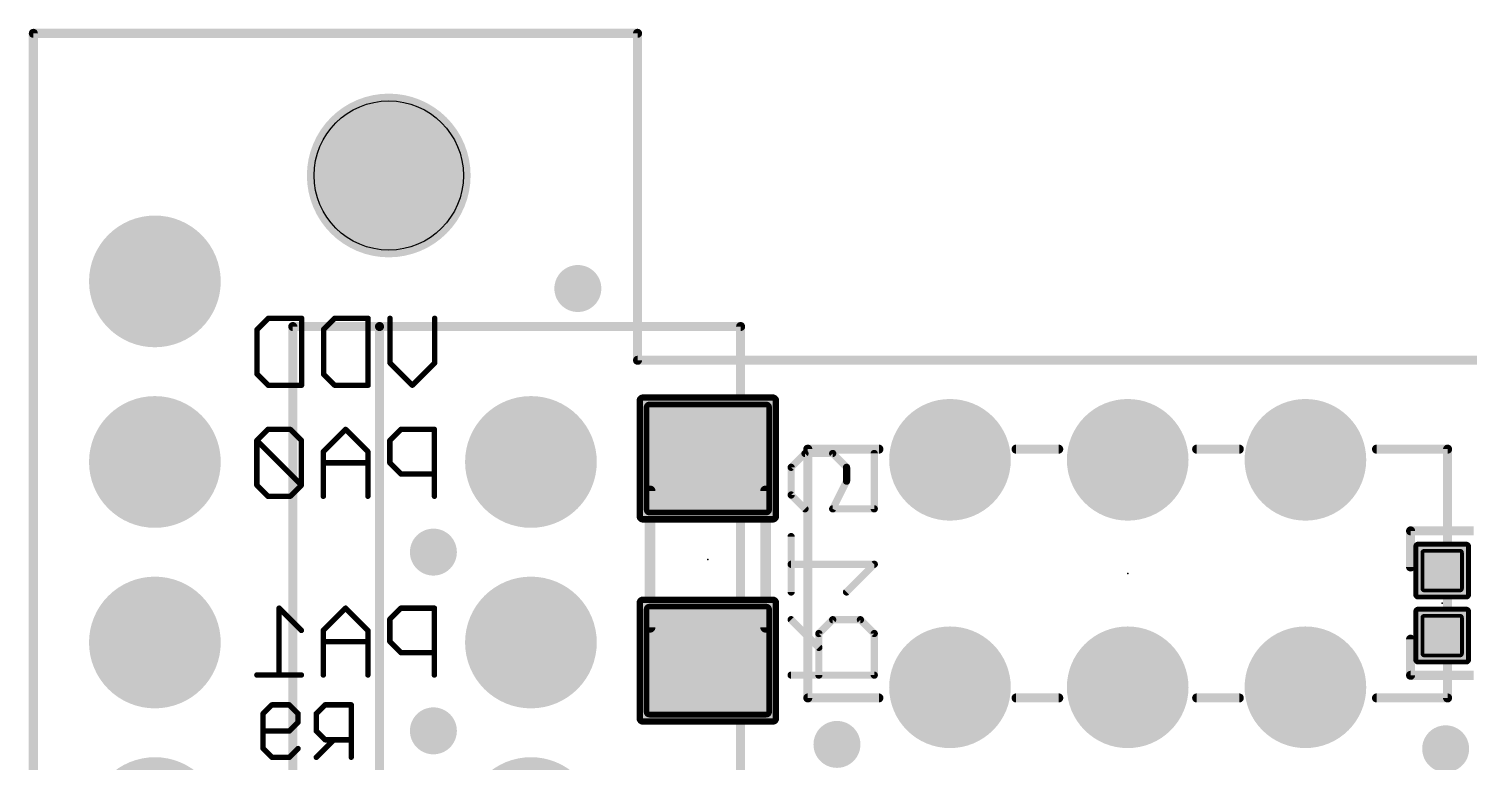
# Model space of a CAD drawing. Extents: x -35.6 to 35.6, y -20.1 to 20.1.
# Drawn here: x -35.56 to -15.3, y 9.75 to 20.06 of the extents above; entities that cross this region are included whole.
import ezdxf

# ---------------------------------------------------------------- set-up
doc = ezdxf.new("R2010")
doc.units = 0
for name, color, linetype in [('17', 82, 'CONTINUOUS'), ('18', 82, 'CONTINUOUS'), ('20', 7, 'CONTINUOUS'), ('21', 253, 'CONTINUOUS'), ('22', 253, 'CONTINUOUS'), ('23', 7, 'CONTINUOUS'), ('24', 7, 'CONTINUOUS'), ('26', 253, 'CONTINUOUS'), ('29', 253, 'CONTINUOUS'), ('30', 253, 'CONTINUOUS'), ('32', 253, 'CONTINUOUS'), ('52', 253, 'CONTINUOUS')]:
    doc.layers.add(name, color=color, linetype=linetype)

# ---------------------------------------------------------------- blocks, each defined once
blk = doc.blocks.new('ROUNDP')
at = {"const_width": 0.5}
blk.add_lwpolyline([(0, -0.25, 1), (0, 0.25, 1), (0, -0.25)], format="xyb", dxfattribs=at)
blk = doc.blocks.new('RECT')
blk.add_solid([(-0.5, -0.5), (0.5, -0.5), (-0.5, 0.5), (0.5, 0.5)])
blk = doc.blocks.new('RECT288512X320992R10')
at = {"const_width": 0.0902}
blk.add_lwpolyline([(0.8565, -0.9129), (0.8565, 0.9129, 0.4142), (0.8114, 0.958), (-0.8114, 0.958, 0.4142), (-0.8565, 0.9129), (-0.8565, -0.9129, 0.4142), (-0.8114, -0.958), (0.8114, -0.958, 0.4142)], format="xyb", close=True, dxfattribs=at)
blk.add_solid([(-0.834, -0.9355), (0.834, -0.9355), (-0.834, 0.9355), (0.834, 0.9355)])
blk = doc.blocks.new('RECT256000X288480R10')
at = {"const_width": 0.08}
blk.add_lwpolyline([(0.76, -0.8215), (0.76, 0.8215, 0.4142), (0.72, 0.8615), (-0.72, 0.8615, 0.4142), (-0.76, 0.8215), (-0.76, -0.8215, 0.4142), (-0.72, -0.8615), (0.72, -0.8615, 0.4142)], format="xyb", close=True, dxfattribs=at)
blk.add_solid([(-0.74, -0.8415), (0.74, -0.8415), (-0.74, 0.8415), (0.74, 0.8415)])
blk = doc.blocks.new('RECT130048X130048R17')
at = {"const_width": 0.0691}
blk.add_lwpolyline([(0.3719, -0.3373), (0.3719, 0.3373, 0.4142), (0.3373, 0.3719), (-0.3373, 0.3719, 0.4142), (-0.3719, 0.3373), (-0.3719, -0.3373, 0.4142), (-0.3373, -0.3719), (0.3373, -0.3719, 0.4142)], format="xyb", close=True, dxfattribs=at)
blk.add_solid([(-0.3546, -0.3546), (0.3546, -0.3546), (-0.3546, 0.3546), (0.3546, 0.3546)])
blk = doc.blocks.new('RECT97536X97536R17')
at = {"const_width": 0.0518}
blk.add_lwpolyline([(0.2789, -0.253), (0.2789, 0.253, 0.4142), (0.253, 0.2789), (-0.253, 0.2789, 0.4142), (-0.2789, 0.253), (-0.2789, -0.253, 0.4142), (-0.253, -0.2789), (0.253, -0.2789, 0.4142)], format="xyb", close=True, dxfattribs=at)
blk.add_solid([(-0.2659, -0.2659), (0.2659, -0.2659), (-0.2659, 0.2659), (0.2659, 0.2659)])
blk = doc.blocks.new('ROUNDV')
at = {"const_width": 0.5}
blk.add_lwpolyline([(0, -0.25, 1), (0, 0.25, 1), (0, -0.25)], format="xyb", dxfattribs=at)

msp = doc.modelspace()

# ---------------------------------------------------------------- linework, layer by layer
at = {"layer": '20', "const_width": 0.127}
for points in [[(-35.5, -20), (-35.5, 20)], [(-35.5, 20), (-27, 20)], [(-27, 15.4), (-27, 20)], [(-27, 15.4), (27, 15.4)]]:
    msp.add_lwpolyline(points, dxfattribs=at)
at = {"layer": '20', "const_width": 0.0635}
for points in [[(-35.4682, 20, 1), (-35.5318, 20)], [(-35.5, 20.0317, 1), (-35.5, 19.9683)], [(-26.9683, 20, 1), (-27.0317, 20)], [(-27, 19.9683, 1), (-27, 20.0317)], [(-27, 15.4318, 1), (-27, 15.3682)], [(-27.0317, 15.4, 1), (-26.9683, 15.4)]]:
    msp.add_lwpolyline(points, format="xyb", dxfattribs=at)
at = {"layer": '20'}
msp.add_circle((-30.5, 18), 1.05, dxfattribs=at)
at = {"layer": '21', "const_width": 0.0635}
for points in [[(-31.85, 15.9068, 1), (-31.85, 15.8432)], [(-31.8183, 15.875, 1), (-31.8818, 15.875)], [(-30.63, 15.9068, 1), (-30.63, 15.8432)], [(-30.5983, 15.875, 1), (-30.6618, 15.875)], [(-30.63, 15.8432, 1), (-30.63, 15.9068)], [(-25.5183, 15.875, 1), (-25.5817, 15.875)], [(-25.55, 15.8432, 1), (-25.55, 15.9068)], [(-24.6051, 14.1818, 1), (-24.6051, 14.1182)], [(-24.5734, 14.15, 1), (-24.6368, 14.15)], [(-23.6051, 14.1182, 1), (-23.6051, 14.1818)], [(-21.6751, 14.1818, 1), (-21.6751, 14.1182)], [(-21.0751, 14.1182, 1), (-21.0751, 14.1818)], [(-19.1351, 14.1818, 1), (-19.1351, 14.1182)], [(-18.5351, 14.1182, 1), (-18.5351, 14.1818)], [(-16.6051, 14.1818, 1), (-16.6051, 14.1182)], [(-15.5733, 14.15, 1), (-15.6369, 14.15)], [(-15.6051, 14.1182, 1), (-15.6051, 14.1818)], [(-24.6051, 10.6818, 1), (-24.6051, 10.6182)], [(-24.6368, 10.65, 1), (-24.5734, 10.65)], [(-23.6051, 10.6182, 1), (-23.6051, 10.6818)], [(-21.6751, 10.6818, 1), (-21.6751, 10.6182)], [(-21.0751, 10.6182, 1), (-21.0751, 10.6818)], [(-19.1351, 10.6818, 1), (-19.1351, 10.6182)], [(-18.5351, 10.6182, 1), (-18.5351, 10.6818)], [(-16.6051, 10.6818, 1), (-16.6051, 10.6182)], [(-15.6369, 10.65, 1), (-15.5733, 10.65)], [(-15.6051, 10.6182, 1), (-15.6051, 10.6818)]]:
    msp.add_lwpolyline(points, format="xyb", dxfattribs=at)
at = {"layer": '21', "const_width": 0.127}
for points in [[(-31.85, 15.875), (-31.85, -15.875)], [(-31.85, 15.875), (-30.63, 15.875)], [(-25.55, 15.875), (-30.63, 15.875)], [(-30.63, 15.875), (-30.63, -15.875)], [(-25.55, 15.875), (-25.55, -15.875)], [(-24.6051, 14.15), (-24.6051, 10.65)], [(-23.6051, 14.15), (-24.6051, 14.15)], [(-21.0751, 14.15), (-21.6751, 14.15)], [(-18.5351, 14.15), (-19.1351, 14.15)], [(-15.6051, 14.15), (-16.6051, 14.15)], [(-15.6051, 14.15), (-15.6051, 10.65)], [(-23.6051, 10.65), (-24.6051, 10.65)], [(-21.0751, 10.65), (-21.6751, 10.65)], [(-18.5351, 10.65), (-19.1351, 10.65)], [(-15.6051, 10.65), (-16.6051, 10.65)]]:
    msp.add_lwpolyline(points, dxfattribs=at)
at = {"layer": '22'}
for points, const_width in [([(-32.3529, 15.8333), (-32.1961, 15.9901)], 0.0762), ([(-32.1961, 15.9901), (-31.7258, 15.9901)], 0.0762), ([(-31.7258, 15.9901), (-31.7258, 15.0495)], 0.0762), ([(-31.4173, 15.8333), (-31.2606, 15.9901)], 0.0762), ([(-31.2606, 15.9901), (-30.7903, 15.9901)], 0.0762), ([(-30.7903, 15.9901), (-30.7903, 15.0495)], 0.0762), ([(-30.4818, 15.363), (-30.4818, 15.9901)], 0.0762), ([(-29.8547, 15.9901), (-29.8547, 15.363)], 0.0762), ([(-32.3529, 15.2063), (-32.3529, 15.8333)], 0.0762), ([(-31.4173, 15.2063), (-31.4173, 15.8333)], 0.0762), ([(-30.1683, 15.0495), (-30.4818, 15.363)], 0.0762), ([(-29.8547, 15.363), (-30.1683, 15.0495)], 0.0762), ([(-32.1961, 15.0495), (-32.3529, 15.2063)], 0.0762), ([(-31.2606, 15.0495), (-31.4173, 15.2063)], 0.0762), ([(-31.7258, 15.0495), (-32.1961, 15.0495)], 0.0762), ([(-30.7903, 15.0495), (-31.2606, 15.0495)], 0.0762), ([(-32.1992, 14.428), (-32.3559, 14.2712)], 0.0762), ([(-31.8856, 14.428), (-32.1992, 14.428)], 0.0762), ([(-31.7289, 14.2712), (-31.8856, 14.428)], 0.0762), ([(-31.1069, 14.428), (-31.4204, 14.1145)], 0.0762), ([(-30.7934, 14.1145), (-31.1069, 14.428)], 0.0762), ([(-30.3281, 14.428), (-30.4849, 14.2712)], 0.0762), ([(-29.8578, 14.428), (-30.3281, 14.428)], 0.0762), ([(-29.8578, 13.4874), (-29.8578, 14.428)], 0.0762), ([(-32.3559, 14.2712), (-32.3559, 13.6442)], 0.0762), ([(-31.7289, 13.6442), (-32.3559, 14.2712)], 0.0762), ([(-31.7289, 13.6442), (-31.7289, 14.2712)], 0.0762), ([(-30.4849, 14.2712), (-30.4849, 13.9577)], 0.0762), ([(-31.4204, 14.1145), (-31.4204, 13.4874)], 0.0762), ([(-30.7934, 13.9577), (-31.4204, 13.9577)], 0.0762), ([(-30.7934, 13.4874), (-30.7934, 14.1145)], 0.0762), ([(-30.4849, 13.9577), (-30.3281, 13.8009)], 0.0762), ([(-30.3281, 13.8009), (-29.8578, 13.8009)], 0.0762), ([(-32.3559, 13.6442), (-32.1992, 13.4874)], 0.0762), ([(-31.8856, 13.4874), (-31.7289, 13.6442)], 0.0762), ([(-32.1992, 13.4874), (-31.8856, 13.4874)], 0.0762), ([(-16.1258, 12.4923), (-16.1258, 13.0003)], 0.127), ([(-16.1258, 13.0003), (-15.2368, 13.0003)], 0.127), ([(-31.7289, 11.5999), (-32.0424, 11.9134)], 0.0762), ([(-32.0424, 11.9134), (-32.0424, 10.9728)], 0.0762), ([(-31.1069, 11.9134), (-31.4204, 11.5999)], 0.0762), ([(-30.7934, 11.5999), (-31.1069, 11.9134)], 0.0762), ([(-30.3281, 11.9134), (-30.4849, 11.7566)], 0.0762), ([(-30.4849, 11.7566), (-30.4849, 11.4431)], 0.0762), ([(-29.8578, 11.9134), (-30.3281, 11.9134)], 0.0762), ([(-29.8578, 10.9728), (-29.8578, 11.9134)], 0.0762), ([(-31.4204, 11.5999), (-31.4204, 10.9728)], 0.0762), ([(-30.7934, 10.9728), (-30.7934, 11.5999)], 0.0762), ([(-30.7934, 11.4431), (-31.4204, 11.4431)], 0.0762), ([(-30.4849, 11.4431), (-30.3281, 11.2863)], 0.0762), ([(-16.1258, 10.9683), (-16.1258, 11.4763)], 0.127), ([(-30.3281, 11.2863), (-29.8578, 11.2863)], 0.0762), ([(-31.7289, 10.9728), (-32.3559, 10.9728)], 0.0762), ([(-15.2368, 10.9683), (-16.1258, 10.9683)], 0.127)]:
    msp.add_lwpolyline(points, dxfattribs=dict(at, const_width=const_width))
for points, const_width in [([(-32.1961, 16.0092, 1), (-32.1961, 15.9711)], 0.0381), ([(-32.1826, 15.9766, 1), (-32.2096, 16.0036)], 0.0381), ([(-31.7067, 15.9901, 1), (-31.7448, 15.9901)], 0.0381), ([(-31.7258, 15.9711, 1), (-31.7258, 16.0092)], 0.0381), ([(-31.2606, 16.0092, 1), (-31.2606, 15.9711)], 0.0381), ([(-31.2471, 15.9766, 1), (-31.274, 16.0036)], 0.0381), ([(-30.7712, 15.9901, 1), (-30.8093, 15.9901)], 0.0381), ([(-30.7903, 15.9711, 1), (-30.7903, 16.0092)], 0.0381), ([(-30.4628, 15.9901, 1), (-30.5009, 15.9901)], 0.0381), ([(-29.8357, 15.9901, 1), (-29.8738, 15.9901)], 0.0381), ([(-32.3338, 15.8333, 1), (-32.3719, 15.8333)], 0.0381), ([(-32.3663, 15.8468, 1), (-32.3394, 15.8199)], 0.0381), ([(-31.3983, 15.8333, 1), (-31.4364, 15.8333)], 0.0381), ([(-31.4308, 15.8468, 1), (-31.4039, 15.8199)], 0.0381), ([(-30.4683, 15.3765, 1), (-30.4953, 15.3496)], 0.0381), ([(-29.8413, 15.3496, 1), (-29.8682, 15.3765)], 0.0381), ([(-32.3394, 15.2197, 1), (-32.3663, 15.1928)], 0.0381), ([(-32.3719, 15.2063, 1), (-32.3338, 15.2063)], 0.0381), ([(-31.4039, 15.2197, 1), (-31.4308, 15.1928)], 0.0381), ([(-31.4364, 15.2063, 1), (-31.3983, 15.2063)], 0.0381), ([(-30.5009, 15.363, 1), (-30.4628, 15.363)], 0.0381), ([(-29.8738, 15.363, 1), (-29.8357, 15.363)], 0.0381), ([(-32.1961, 15.0686, 1), (-32.1961, 15.0305)], 0.0381), ([(-32.2096, 15.036, 1), (-32.1826, 15.063)], 0.0381), ([(-31.7448, 15.0495, 1), (-31.7067, 15.0495)], 0.0381), ([(-31.7258, 15.0305, 1), (-31.7258, 15.0686)], 0.0381), ([(-31.2606, 15.0686, 1), (-31.2606, 15.0305)], 0.0381), ([(-31.274, 15.036, 1), (-31.2471, 15.063)], 0.0381), ([(-30.8093, 15.0495, 1), (-30.7712, 15.0495)], 0.0381), ([(-30.7903, 15.0305, 1), (-30.7903, 15.0686)], 0.0381), ([(-30.1817, 15.063, 1), (-30.1548, 15.036)], 0.0381), ([(-30.1817, 15.036, 1), (-30.1548, 15.063)], 0.0381), ([(-32.1992, 14.4471, 1), (-32.1992, 14.409)], 0.0381), ([(-32.1857, 14.4145, 1), (-32.2127, 14.4415)], 0.0381), ([(-31.8722, 14.4415, 1), (-31.8991, 14.4145)], 0.0381), ([(-31.8856, 14.409, 1), (-31.8856, 14.4471)], 0.0381), ([(-31.0934, 14.4415, 1), (-31.1204, 14.4145)], 0.0381), ([(-31.0934, 14.4145, 1), (-31.1204, 14.4415)], 0.0381), ([(-30.3281, 14.4471, 1), (-30.3281, 14.409)], 0.0381), ([(-30.3147, 14.4145, 1), (-30.3416, 14.4415)], 0.0381), ([(-29.8388, 14.428, 1), (-29.8769, 14.428)], 0.0381), ([(-29.8578, 14.409, 1), (-29.8578, 14.4471)], 0.0381), ([(-32.3369, 14.2712, 1), (-32.375, 14.2712)], 0.0381), ([(-32.3425, 14.2847, 1), (-32.3694, 14.2578)], 0.0381), ([(-32.3694, 14.2847, 1), (-32.3425, 14.2578)], 0.0381), ([(-31.7098, 14.2712, 1), (-31.7479, 14.2712)], 0.0381), ([(-31.7424, 14.2578, 1), (-31.7154, 14.2847)], 0.0381), ([(-30.4659, 14.2712, 1), (-30.504, 14.2712)], 0.0381), ([(-30.4984, 14.2847, 1), (-30.4714, 14.2578)], 0.0381), ([(-31.4014, 14.1145, 1), (-31.4395, 14.1145)], 0.0381), ([(-31.4339, 14.1279, 1), (-31.407, 14.101)], 0.0381), ([(-31.4204, 13.9768, 1), (-31.4204, 13.9387)], 0.0381), ([(-30.7743, 14.1145, 1), (-30.8124, 14.1145)], 0.0381), ([(-30.8068, 14.101, 1), (-30.7799, 14.1279)], 0.0381), ([(-30.7934, 13.9387, 1), (-30.7934, 13.9768)], 0.0381), ([(-30.4714, 13.9712, 1), (-30.4984, 13.9442)], 0.0381), ([(-30.504, 13.9577, 1), (-30.4659, 13.9577)], 0.0381), ([(-30.3281, 13.82, 1), (-30.3281, 13.7819)], 0.0381), ([(-30.3416, 13.7875, 1), (-30.3147, 13.8144)], 0.0381), ([(-29.8578, 13.7819, 1), (-29.8578, 13.82)], 0.0381), ([(-32.375, 13.6442, 1), (-32.3369, 13.6442)], 0.0381), ([(-32.3425, 13.6576, 1), (-32.3694, 13.6307)], 0.0381), ([(-31.7479, 13.6442, 1), (-31.7098, 13.6442)], 0.0381), ([(-31.7154, 13.6307, 1), (-31.7424, 13.6576)], 0.0381), ([(-31.7424, 13.6307, 1), (-31.7154, 13.6576)], 0.0381), ([(-32.1992, 13.5065, 1), (-32.1992, 13.4684)], 0.0381), ([(-32.2127, 13.4739, 1), (-32.1857, 13.5009)], 0.0381), ([(-31.8991, 13.5009, 1), (-31.8722, 13.4739)], 0.0381), ([(-31.8856, 13.4684, 1), (-31.8856, 13.5065)], 0.0381), ([(-31.4395, 13.4874, 1), (-31.4014, 13.4874)], 0.0381), ([(-30.8124, 13.4874, 1), (-30.7743, 13.4874)], 0.0381), ([(-29.8769, 13.4874, 1), (-29.8388, 13.4874)], 0.0381), ([(-16.1258, 13.0321, 1), (-16.1258, 12.9686)], 0.0635), ([(-16.0941, 13.0003, 1), (-16.1576, 13.0003)], 0.0635), ([(-16.1576, 12.4923, 1), (-16.0941, 12.4923)], 0.0635), ([(-32.0234, 11.9134, 1), (-32.0615, 11.9134)], 0.0381), ([(-32.0289, 11.9269, 1), (-32.0559, 11.8999)], 0.0381), ([(-31.0934, 11.9269, 1), (-31.1204, 11.8999)], 0.0381), ([(-31.0934, 11.8999, 1), (-31.1204, 11.9269)], 0.0381), ([(-30.4659, 11.7566, 1), (-30.504, 11.7566)], 0.0381), ([(-30.4984, 11.7701, 1), (-30.4714, 11.7432)], 0.0381), ([(-30.3281, 11.9325, 1), (-30.3281, 11.8944)], 0.0381), ([(-30.3147, 11.8999, 1), (-30.3416, 11.9269)], 0.0381), ([(-29.8388, 11.9134, 1), (-29.8769, 11.9134)], 0.0381), ([(-29.8578, 11.8944, 1), (-29.8578, 11.9325)], 0.0381), ([(-31.7424, 11.5864, 1), (-31.7154, 11.6133)], 0.0381), ([(-31.4014, 11.5999, 1), (-31.4395, 11.5999)], 0.0381), ([(-31.4339, 11.6133, 1), (-31.407, 11.5864)], 0.0381), ([(-30.7743, 11.5999, 1), (-30.8124, 11.5999)], 0.0381), ([(-30.8068, 11.5864, 1), (-30.7799, 11.6133)], 0.0381), ([(-31.4204, 11.4622, 1), (-31.4204, 11.4241)], 0.0381), ([(-30.7934, 11.4241, 1), (-30.7934, 11.4622)], 0.0381), ([(-30.504, 11.4431, 1), (-30.4659, 11.4431)], 0.0381), ([(-30.4714, 11.4566, 1), (-30.4984, 11.4296)], 0.0381), ([(-16.0941, 11.4763, 1), (-16.1576, 11.4763)], 0.0635), ([(-30.3281, 11.3054, 1), (-30.3281, 11.2673)], 0.0381), ([(-30.3416, 11.2729, 1), (-30.3147, 11.2998)], 0.0381), ([(-29.8578, 11.2673, 1), (-29.8578, 11.3054)], 0.0381), ([(-32.3559, 10.9919, 1), (-32.3559, 10.9538)], 0.0381), ([(-32.0615, 10.9728, 1), (-32.0234, 10.9728)], 0.0381), ([(-31.7289, 10.9538, 1), (-31.7289, 10.9919)], 0.0381), ([(-31.4395, 10.9728, 1), (-31.4014, 10.9728)], 0.0381), ([(-30.8124, 10.9728, 1), (-30.7743, 10.9728)], 0.0381), ([(-29.8769, 10.9728, 1), (-29.8388, 10.9728)], 0.0381), ([(-16.1258, 11.0001, 1), (-16.1258, 10.9366)], 0.0635), ([(-16.1576, 10.9683, 1), (-16.0941, 10.9683)], 0.0635)]:
    msp.add_lwpolyline(points, format="xyb", dxfattribs=dict(at, const_width=const_width))
at = {"layer": '23'}
msp.add_point((-20.1051, 12.4), dxfattribs=at)
at = {"layer": '24'}
for p in [(-26.0112, 12.5968), (-15.6813, 11.9843)]:
    msp.add_point(p, dxfattribs=at)
at = {"layer": '26'}
for points, const_width in [([(-24.6447, 14.0896), (-24.8396, 13.8947)], 0.1016), ([(-24.2549, 14.0896), (-24.6447, 14.0896)], 0.1016), ([(-24.06, 13.8947), (-24.2549, 14.0896)], 0.1016), ([(-23.6702, 14.0896), (-23.6702, 13.31)], 0.1016), ([(-24.8396, 13.8947), (-24.8396, 13.5049)], 0.1016), ([(-24.06, 13.6998), (-24.06, 13.8947)], 0.1016), ([(-24.2549, 13.31), (-24.06, 13.6998)], 0.1016), ([(-24.8396, 13.5049), (-24.6447, 13.31)], 0.1016), ([(-23.6702, 13.31), (-24.2549, 13.31)], 0.1016), ([(-24.8396, 12.1406), (-24.8396, 12.9202)], 0.1016), ([(-23.6702, 12.5304), (-24.8396, 12.5304)], 0.1016), ([(-24.06, 12.1406), (-23.6702, 12.5304)], 0.1016), ([(-24.4498, 11.361), (-24.8396, 11.7508)], 0.1016), ([(-24.2549, 11.7508), (-24.4498, 11.5559)], 0.1016), ([(-23.8651, 11.7508), (-24.2549, 11.7508)], 0.1016), ([(-23.6702, 11.5559), (-23.8651, 11.7508)], 0.1016), ([(-24.4498, 11.5559), (-24.4498, 10.9712)], 0.1016), ([(-23.6702, 10.9712), (-23.6702, 11.5559)], 0.1016), ([(-24.8396, 10.9712), (-23.6702, 10.9712)], 0.1016), ([(-32.2676, 10.4299), (-32.1447, 10.5527)], 0.0762), ([(-32.1447, 10.5527), (-31.899, 10.5527)], 0.0762), ([(-31.899, 10.5527), (-31.7761, 10.4299)], 0.0762), ([(-31.3963, 10.5527), (-31.5192, 10.4299)], 0.0762), ([(-31.0277, 10.5527), (-31.3963, 10.5527)], 0.0762), ([(-31.0277, 9.8155), (-31.0277, 10.5527)], 0.0762), ([(-32.2676, 9.9384), (-32.2676, 10.4299)], 0.0762), ([(-31.7761, 10.307), (-31.899, 10.1841)], 0.0762), ([(-31.7761, 10.4299), (-31.7761, 10.307)], 0.0762), ([(-31.5192, 10.4299), (-31.5192, 10.1841)], 0.0762), ([(-31.899, 10.1841), (-32.2676, 10.1841)], 0.0762), ([(-31.5192, 10.1841), (-31.3963, 10.0612)], 0.0762), ([(-32.1447, 9.8155), (-32.2676, 9.9384)], 0.0762), ([(-31.7761, 9.9384), (-31.899, 9.8155)], 0.0762), ([(-31.2734, 10.0612), (-31.5192, 9.8155)], 0.0762), ([(-31.3963, 10.0612), (-31.0277, 10.0612)], 0.0762), ([(-31.899, 9.8155), (-32.1447, 9.8155)], 0.0762)]:
    msp.add_lwpolyline(points, dxfattribs=dict(at, const_width=const_width))
for points, const_width in [([(-24.6447, 14.115, 1), (-24.6447, 14.0642)], 0.0508), ([(-24.6267, 14.0716, 1), (-24.6627, 14.1076)], 0.0508), ([(-24.2369, 14.1076, 1), (-24.2729, 14.0716)], 0.0508), ([(-24.2549, 14.0642, 1), (-24.2549, 14.115)], 0.0508), ([(-23.6448, 14.0896, 1), (-23.6956, 14.0896)], 0.0508), ([(-24.8576, 13.9127, 1), (-24.8216, 13.8767)], 0.0508), ([(-24.8142, 13.8947, 1), (-24.865, 13.8947)], 0.0508), ([(-24.0346, 13.8947, 1), (-24.0854, 13.8947)], 0.0508), ([(-24.078, 13.8767, 1), (-24.042, 13.9127)], 0.0508), ([(-24.0854, 13.6998, 1), (-24.0346, 13.6998)], 0.0508), ([(-24.0373, 13.6884, 1), (-24.0827, 13.7111)], 0.0508), ([(-24.8216, 13.5229, 1), (-24.8576, 13.4869)], 0.0508), ([(-24.865, 13.5049, 1), (-24.8142, 13.5049)], 0.0508), ([(-24.6627, 13.292, 1), (-24.6267, 13.328)], 0.0508), ([(-24.2549, 13.3354, 1), (-24.2549, 13.2846)], 0.0508), ([(-24.2776, 13.3214, 1), (-24.2322, 13.2986)], 0.0508), ([(-23.6956, 13.31, 1), (-23.6448, 13.31)], 0.0508), ([(-23.6702, 13.2846, 1), (-23.6702, 13.3354)], 0.0508), ([(-24.8142, 12.9202, 1), (-24.865, 12.9202)], 0.0508), ([(-24.8396, 12.5558, 1), (-24.8396, 12.505)], 0.0508), ([(-23.6522, 12.5124, 1), (-23.6882, 12.5484)], 0.0508), ([(-23.6702, 12.505, 1), (-23.6702, 12.5558)], 0.0508), ([(-24.865, 12.1406, 1), (-24.8142, 12.1406)], 0.0508), ([(-24.078, 12.1586, 1), (-24.042, 12.1226)], 0.0508), ([(-24.8216, 11.7688, 1), (-24.8576, 11.7328)], 0.0508), ([(-24.2549, 11.7762, 1), (-24.2549, 11.7254)], 0.0508), ([(-24.2369, 11.7328, 1), (-24.2729, 11.7688)], 0.0508), ([(-23.8471, 11.7688, 1), (-23.8831, 11.7328)], 0.0508), ([(-23.8651, 11.7254, 1), (-23.8651, 11.7762)], 0.0508), ([(-24.4678, 11.5739, 1), (-24.4318, 11.5379)], 0.0508), ([(-24.4244, 11.5559, 1), (-24.4752, 11.5559)], 0.0508), ([(-23.6448, 11.5559, 1), (-23.6956, 11.5559)], 0.0508), ([(-23.6882, 11.5379, 1), (-23.6522, 11.5739)], 0.0508), ([(-24.4678, 11.343, 1), (-24.4318, 11.379)], 0.0508), ([(-24.8396, 10.9966, 1), (-24.8396, 10.9458)], 0.0508), ([(-24.4752, 10.9712, 1), (-24.4244, 10.9712)], 0.0508), ([(-23.6956, 10.9712, 1), (-23.6448, 10.9712)], 0.0508), ([(-23.6702, 10.9458, 1), (-23.6702, 10.9966)], 0.0508), ([(-32.1447, 10.5718, 1), (-32.1447, 10.5337)], 0.0381), ([(-32.1313, 10.5393, 1), (-32.1582, 10.5662)], 0.0381), ([(-31.8855, 10.5662, 1), (-31.9125, 10.5393)], 0.0381), ([(-31.899, 10.5337, 1), (-31.899, 10.5718)], 0.0381), ([(-31.3963, 10.5718, 1), (-31.3963, 10.5337)], 0.0381), ([(-31.3828, 10.5393, 1), (-31.4098, 10.5662)], 0.0381), ([(-31.0087, 10.5527, 1), (-31.0468, 10.5527)], 0.0381), ([(-31.0277, 10.5337, 1), (-31.0277, 10.5718)], 0.0381), ([(-32.2486, 10.4299, 1), (-32.2867, 10.4299)], 0.0381), ([(-32.2811, 10.4433, 1), (-32.2541, 10.4164)], 0.0381), ([(-31.7571, 10.4299, 1), (-31.7952, 10.4299)], 0.0381), ([(-31.7896, 10.4164, 1), (-31.7626, 10.4433)], 0.0381), ([(-31.7626, 10.2935, 1), (-31.7896, 10.3205)], 0.0381), ([(-31.5327, 10.4433, 1), (-31.5057, 10.4164)], 0.0381), ([(-31.5001, 10.4299, 1), (-31.5382, 10.4299)], 0.0381), ([(-32.2676, 10.2032, 1), (-32.2676, 10.1651)], 0.0381), ([(-31.9125, 10.1976, 1), (-31.8855, 10.1706)], 0.0381), ([(-31.899, 10.1651, 1), (-31.899, 10.2032)], 0.0381), ([(-31.7952, 10.307, 1), (-31.7571, 10.307)], 0.0381), ([(-31.5057, 10.1976, 1), (-31.5327, 10.1706)], 0.0381), ([(-31.5382, 10.1841, 1), (-31.5001, 10.1841)], 0.0381), ([(-32.2867, 9.9384, 1), (-32.2486, 9.9384)], 0.0381), ([(-32.2541, 9.9518, 1), (-32.2811, 9.9249)], 0.0381), ([(-31.7626, 9.9249, 1), (-31.7896, 9.9518)], 0.0381), ([(-31.3963, 10.0803, 1), (-31.3963, 10.0422)], 0.0381), ([(-31.4098, 10.0478, 1), (-31.3828, 10.0747)], 0.0381), ([(-31.26, 10.0478, 1), (-31.2869, 10.0747)], 0.0381), ([(-31.0277, 10.0422, 1), (-31.0277, 10.0803)], 0.0381), ([(-32.1447, 9.8346, 1), (-32.1447, 9.7965)], 0.0381), ([(-32.1582, 9.802, 1), (-32.1313, 9.829)], 0.0381), ([(-31.9125, 9.829, 1), (-31.8855, 9.802)], 0.0381), ([(-31.899, 9.7965, 1), (-31.899, 9.8346)], 0.0381), ([(-31.5327, 9.829, 1), (-31.5057, 9.802)], 0.0381), ([(-31.0468, 9.8155, 1), (-31.0087, 9.8155)], 0.0381)]:
    msp.add_lwpolyline(points, format="xyb", dxfattribs=dict(at, const_width=const_width))
at = {"layer": '29', "const_width": 1.1516}
msp.add_lwpolyline([(-30.5, 17.4242, 1), (-30.5, 18.5758, 1), (-30.5, 17.4242)], format="xyb", dxfattribs=at)
at = {"layer": '30', "const_width": 1.1516}
msp.add_lwpolyline([(-30.5, 17.4242, 1), (-30.5, 18.5758, 1), (-30.5, 17.4242)], format="xyb", dxfattribs=at)
at = {"layer": '52', "const_width": 0.1524}
for points in [[(-26.824, 11.6443), (-26.824, 13.562)], [(-25.1984, 11.6443), (-25.1984, 13.562)]]:
    msp.add_lwpolyline(points, dxfattribs=at)
at = {"layer": '52', "const_width": 0.0762}
for points in [[(-26.7859, 13.562, 1), (-26.8621, 13.562)], [(-25.1603, 13.562, 1), (-25.2365, 13.562)], [(-26.8621, 11.6443, 1), (-26.7859, 11.6443)], [(-25.2365, 11.6443, 1), (-25.1603, 11.6443)]]:
    msp.add_lwpolyline(points, format="xyb", dxfattribs=at)

# ---------------------------------------------------------------- block references
at = {"layer": '17'}
for p, xscale, yscale, rotation in [((-28.5, 13.97), 1.65, 1.65, 270), ((-28.5, 13.97), 1.65, 1.65, 270), ((-22.6051, 14), 1.508, 1.508, 180), ((-22.6051, 14), 1.508, 1.508, 180), ((-20.1051, 14), 1.508, 1.508, 180), ((-20.1051, 14), 1.508, 1.508, 180), ((-17.6051, 14), 1.508, 1.508, 180), ((-17.6051, 14), 1.508, 1.508, 180), ((-28.5, 11.43), 1.65, 1.65, 270), ((-28.5, 11.43), 1.65, 1.65, 270), ((-22.6051, 10.8), 1.508, 1.508, 180), ((-22.6051, 10.8), 1.508, 1.508, 180), ((-20.1051, 10.8), 1.508, 1.508, 180), ((-20.1051, 10.8), 1.508, 1.508, 180), ((-17.6051, 10.8), 1.508, 1.508, 180), ((-17.6051, 10.8), 1.508, 1.508, 180)]:
    msp.add_blockref('ROUNDP', p, dxfattribs=dict(at, xscale=xscale, yscale=yscale, rotation=rotation))
at = {"layer": '18'}
for p, xscale, yscale in [((-33.79, 16.51), 1.65, 1.65), ((-27.84, 16.41), 0.6604, 0.6604), ((-33.79, 13.97), 1.65, 1.65), ((-29.872, 12.7016), 0.6604, 0.6604), ((-33.79, 11.43), 1.65, 1.65), ((-29.872, 10.187), 0.6604, 0.6604), ((-24.1951, 9.9965), 0.6604, 0.6604), ((-15.6322, 9.9345), 0.6604, 0.6604)]:
    msp.add_blockref('ROUNDV', p, dxfattribs=dict(at, xscale=xscale, yscale=yscale))
at = {"layer": '29', "xscale": 1.8532, "yscale": 1.8532}
for p in [(-33.79, 16.51), (-33.79, 13.97), (-33.79, 11.43), (-33.79, 8.89)]:
    msp.add_blockref('ROUNDV', p, dxfattribs=at)
at = {"layer": '29'}
for p, xscale, yscale, rotation in [((-28.5, 13.97), 1.8532, 1.8532, 270), ((-22.6051, 14), 1.7112, 1.7112, 180), ((-20.1051, 14), 1.7112, 1.7112, 180), ((-17.6051, 14), 1.7112, 1.7112, 180), ((-28.5, 11.43), 1.8532, 1.8532, 270), ((-22.6051, 10.8), 1.7112, 1.7112, 180), ((-20.1051, 10.8), 1.7112, 1.7112, 180), ((-17.6051, 10.8), 1.7112, 1.7112, 180), ((-28.5, 8.89), 1.8532, 1.8532, 270)]:
    msp.add_blockref('ROUNDP', p, dxfattribs=dict(at, xscale=xscale, yscale=yscale, rotation=rotation))
at = {"layer": '30', "xscale": 1.8532, "yscale": 1.8532}
for p in [(-33.79, 16.51), (-33.79, 13.97), (-33.79, 11.43), (-33.79, 8.89)]:
    msp.add_blockref('ROUNDV', p, dxfattribs=at)
at = {"layer": '30'}
for p, xscale, yscale, rotation in [((-28.5, 13.97), 1.8532, 1.8532, 270), ((-22.6051, 14), 1.7112, 1.7112, 180), ((-20.1051, 14), 1.7112, 1.7112, 180), ((-17.6051, 14), 1.7112, 1.7112, 180), ((-28.5, 11.43), 1.8532, 1.8532, 270), ((-22.6051, 10.8), 1.7112, 1.7112, 180), ((-20.1051, 10.8), 1.7112, 1.7112, 180), ((-17.6051, 10.8), 1.7112, 1.7112, 180), ((-28.5, 8.89), 1.8532, 1.8532, 270)]:
    msp.add_blockref('ROUNDP', p, dxfattribs=dict(at, xscale=xscale, yscale=yscale, rotation=rotation))
for name, p, rotation in [('RECT288512X320992R10', (-26.0112, 14.0188), 270), ('RECT130048X130048R17', (-15.6813, 12.4415), 90), ('RECT288512X320992R10', (-26.0112, 11.1748), 270), ('RECT130048X130048R17', (-15.6813, 11.5271), 90)]:
    msp.add_blockref(name, p, dxfattribs=dict(at, rotation=rotation))
at = {"layer": '32'}
for name, p, rotation in [('RECT256000X288480R10', (-26.0112, 14.0188), 270), ('RECT97536X97536R17', (-15.6813, 12.4415), 90), ('RECT256000X288480R10', (-26.0112, 11.1748), 270), ('RECT97536X97536R17', (-15.6813, 11.5271), 90)]:
    msp.add_blockref(name, p, dxfattribs=dict(at, rotation=rotation))
at = {"layer": '52', "xscale": 0.7366, "yscale": 1.7526, "rotation": 270}
for p in [(-26.0112, 13.9176), (-26.0112, 11.276)]:
    msp.add_blockref('RECT', p, dxfattribs=at)

doc.saveas('drawing.dxf')
